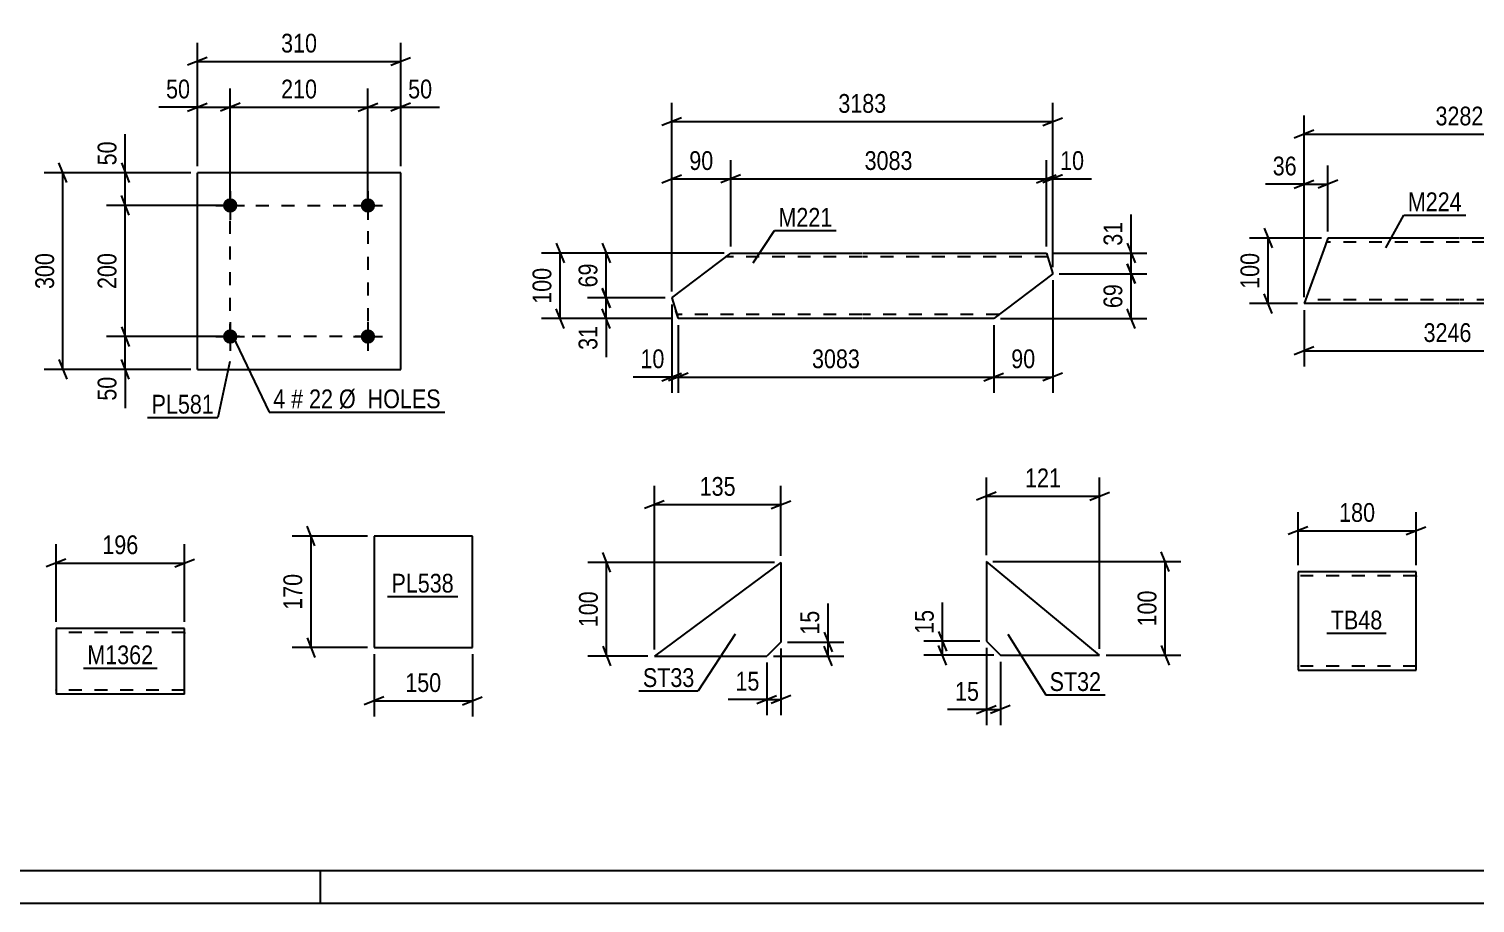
# Model space of a CAD drawing. Header units: millimetres. Extents: x 0 to 841, y 0 to 594.
# Drawn here: x 166.6 to 387.1, y 0 to 133.4 of the extents above; entities that cross this region are included whole.
import ezdxf

# ---------------------------------------------------------------- set-up
doc = ezdxf.new("R2010")
doc.units = ezdxf.units.MM
doc.linetypes.add('DXK_LINE_DOT2', pattern=[3.9198, 1.9599, -1.9599])
doc.styles.add('Arial Narrow', font='ARIALN.TTF', dxfattribs={"height": 0.2})

# ---------------------------------------------------------------- blocks, each defined once
blk = doc.blocks.new('Unknown-318895283-1133')
at = {"color": 5, "linetype": 'Continuous'}
for p, q in [((5, 5), (836, 5)), ((211, 0), (211, 5)), ((0, 0), (841, 0))]:
    blk.add_line(p, q, dxfattribs=at)
blk = doc.blocks.new('Part-318895283-2408 - 2394')
at = {"color": 2, "linetype": 'Continuous'}
for p, q in [((234.18, 56), (219.18, 56)), ((219.18, 56), (219.18, 39)), ((234.18, 39), (234.18, 56)), ((219.18, 39), (234.18, 39))]:
    blk.add_line(p, q, dxfattribs=at)
blk = doc.blocks.new('Part-318895283-2149 - 2133')
at = {"color": 2, "linetype": 'Continuous'}
for p, q in [((312.55, 52.11), (312.55, 39.96)), ((329.82, 37.82), (312.55, 52.11)), ((312.55, 39.96), (314.69, 37.82)), ((314.69, 37.82), (329.82, 37.82))]:
    blk.add_line(p, q, dxfattribs=at)
blk = doc.blocks.new('Part-318895283-2074 - 2058')
at = {"color": 2, "linetype": 'Continuous'}
for p, q in [((281.22, 51.98), (261.93, 37.7)), ((281.22, 51.98), (281.22, 39.84)), ((281.22, 39.84), (279.07, 37.7)), ((261.93, 37.7), (279.07, 37.7))]:
    blk.add_line(p, q, dxfattribs=at)
blk = doc.blocks.new('Part-318895283-6427 - 6421')
at = {"color": 2, "linetype": 'Continuous'}
for p, q in [((364.63, 101.48), (364.2, 100.28)), ((384.63, 101.48), (364.63, 101.48)), ((408.37, 101.48), (384.73, 101.48)), ((408.34, 101.39), (408.37, 101.48)), ((364.2, 100.28), (360.99, 91.48)), ((404.73, 91.48), (407.94, 100.28)), ((408.34, 101.39), (407.94, 100.28)), ((384.63, 91.48), (360.99, 91.48)), ((404.73, 91.48), (384.73, 91.48))]:
    blk.add_line(p, q, dxfattribs=at)
at = {"color": 7, "linetype": 'DXK_LINE_DOT2'}
for p, q in [((384.63, 100.88), (364.42, 100.88)), ((408.16, 100.88), (384.73, 100.88)), ((407.94, 100.28), (408.25, 101.13)), ((384.63, 92.08), (361.21, 92.08)), ((404.95, 92.08), (384.73, 92.08))]:
    blk.add_line(p, q, dxfattribs=at)
blk = doc.blocks.new('Part-318895283-6524 - 6518')
at = {"color": 2, "linetype": 'Continuous'}
for p, q in [((264.58, 92.35), (273.58, 99.2)), ((273.58, 99.2), (293.58, 99.2)), ((293.68, 99.2), (321.69, 99.2)), ((321.69, 99.2), (322.67, 96.05)), ((322.67, 96.05), (313.68, 89.2)), ((264.58, 92.35), (265.19, 90.4)), ((265.53, 89.29), (265.19, 90.4)), ((265.56, 89.2), (265.53, 89.29)), ((293.58, 89.2), (265.56, 89.2)), ((313.68, 89.2), (293.68, 89.2))]:
    blk.add_line(p, q, dxfattribs=at)
at = {"color": 7, "linetype": 'DXK_LINE_DOT2'}
for p, q in [((293.58, 98.6), (272.79, 98.6)), ((321.88, 98.6), (293.68, 98.6)), ((265.19, 90.4), (265.45, 89.55)), ((293.58, 89.8), (265.38, 89.8)), ((314.46, 89.8), (293.68, 89.8))]:
    blk.add_line(p, q, dxfattribs=at)
blk = doc.blocks.new('Part-318895283-6818 - 6814')
at = {"color": 2, "linetype": 'Continuous'}
for p, q in [((190.29, 41.9), (170.69, 41.9)), ((170.69, 41.9), (170.69, 31.9)), ((190.29, 31.9), (190.29, 41.9)), ((190.29, 31.9), (170.69, 31.9))]:
    blk.add_line(p, q, dxfattribs=at)
at = {"color": 7, "linetype": 'DXK_LINE_DOT2'}
for p, q in [((190.29, 41.3), (170.69, 41.3)), ((190.29, 41.25), (190.29, 41.3)), ((190.29, 41.3), (190.29, 41.25)), ((190.29, 41.15), (190.29, 41.25)), ((190.29, 41.25), (190.29, 41.15)), ((170.69, 32.5), (170.69, 32.54)), ((190.29, 32.5), (170.69, 32.5))]:
    blk.add_line(p, q, dxfattribs=at)
blk = doc.blocks.new('Part-318895283-6840 - 6834')
at = {"color": 2, "linetype": 'Continuous'}
for p, q in [((192.25, 81.45), (192.25, 111.45)), ((223.25, 111.45), (192.25, 111.45)), ((223.25, 81.45), (223.25, 111.45)), ((192.25, 81.45), (223.25, 81.45))]:
    blk.add_line(p, q, dxfattribs=at)
blk = doc.blocks.new('Bolt-318895283-6873 - 6834')
at = {"linetype": 'Continuous'}
for points in [[(198.35, 86.46, -1), (196.15, 86.46, -1)], [(219.35, 86.46, -1), (217.15, 86.46, -1)]]:
    blk.add_hatch(color=1, dxfattribs=at).paths.add_polyline_path(points)
at = {"color": 1, "linetype": 'Continuous'}
for p, q in [((197.25, 88.66), (197.25, 84.26)), ((218.25, 88.66), (218.25, 84.26)), ((195.05, 86.46), (199.45, 86.46)), ((216.05, 86.46), (220.45, 86.46))]:
    blk.add_line(p, q, dxfattribs=at)
blk = doc.blocks.new('Bolt-318895283-6878 - 6834')
at = {"linetype": 'Continuous'}
for points in [[(198.35, 106.46, -1), (196.15, 106.46, -1)], [(219.35, 106.46, -1), (217.15, 106.46, -1)]]:
    blk.add_hatch(color=1, dxfattribs=at).paths.add_polyline_path(points)
at = {"color": 1, "linetype": 'Continuous'}
for p, q in [((197.25, 108.66), (197.25, 104.26)), ((218.25, 108.66), (218.25, 104.26)), ((195.05, 106.46), (199.45, 106.46)), ((216.05, 106.46), (220.45, 106.46))]:
    blk.add_line(p, q, dxfattribs=at)
blk = doc.blocks.new('Part-318895283-7572 - 7567')
at = {"color": 2, "linetype": 'Continuous'}
for p, q in [((360.08, 50.56), (360.08, 35.65)), ((378.08, 50.56), (360.08, 50.56)), ((378.08, 36.76), (378.08, 50.56)), ((360.08, 35.65), (360.08, 35.56)), ((360.08, 35.56), (378.08, 35.56)), ((378.08, 35.56), (378.08, 36.76))]:
    blk.add_line(p, q, dxfattribs=at)
at = {"color": 7, "linetype": 'DXK_LINE_DOT2'}
for p, q in [((378.08, 49.96), (360.08, 49.96)), ((378.08, 49.96), (378.08, 49.92)), ((378.08, 49.92), (378.08, 49.96)), ((378.08, 49.82), (378.08, 49.92)), ((378.08, 49.92), (378.08, 49.82)), ((360.08, 36.16), (360.08, 36.21)), ((378.08, 36.16), (360.08, 36.16)), ((378.08, 36.21), (378.08, 36.53)), ((378.08, 36.16), (378.08, 36.21))]:
    blk.add_line(p, q, dxfattribs=at)
blk = doc.blocks.new('Rectangle-318895283-6987 - 6834')
at = {"color": 1, "linetype": 'DXK_LINE_DOT2'}
blk.add_lwpolyline([(197.25, 106.46), (218.25, 106.46), (218.25, 86.46), (197.25, 86.46), (197.25, 106.46)], close=True, dxfattribs=at)
blk = doc.blocks.new('StraightDimension-318895283-2421 - 2394')
at = {"color": 7, "linetype": 'Continuous'}
for p, q in [((210.17, 54.5), (208.97, 57.5)), ((218.18, 56), (206.72, 56)), ((209.57, 39), (209.57, 56)), ((208.97, 40.5), (210.17, 37.5)), ((218.18, 39), (206.72, 39))]:
    blk.add_line(p, q, dxfattribs=at)
at = {"color": 0}
blk.add_wipeout([(208.82, 50.84), (204.62, 50.84), (204.62, 44.16), (208.82, 44.16)], dxfattribs=at)
at = {"color": 3, "style": 'Arial Narrow'}
blk.add_text('170', height=2.863, rotation=90.0002, dxfattribs=at).set_placement((208.22, 44.76))
blk = doc.blocks.new('StraightDimension-318895283-2410 - 2394')
at = {"color": 7, "linetype": 'Continuous'}
for p, q in [((219.18, 38), (219.18, 28.47)), ((234.18, 38), (234.18, 28.47)), ((220.68, 31.47), (217.68, 30.27)), ((232.68, 30.27), (235.68, 31.47)), ((219.18, 30.87), (234.18, 30.87))]:
    blk.add_line(p, q, dxfattribs=at)
at = {"color": 0}
blk.add_wipeout([(230.03, 31.62), (230.03, 35.82), (223.34, 35.82), (223.34, 31.62)], dxfattribs=at)
at = {"color": 3, "style": 'Arial Narrow'}
blk.add_text('150', height=2.863, dxfattribs=at).set_placement((223.94, 32.22))
blk = doc.blocks.new('StraightDimension-318895283-2185 - 2133')
at = {"color": 7, "linetype": 'Continuous'}
for p, q in [((312.55, 38.96), (312.55, 27.13)), ((314.69, 36.82), (314.69, 27.13)), ((311.05, 28.93), (314.05, 30.13)), ((312.55, 29.53), (314.69, 29.53)), ((316.19, 30.13), (313.19, 28.93))]:
    blk.add_line(p, q, dxfattribs=at)
at = {"color": 0}
blk.add_wipeout([(312.03, 30.28), (312.03, 34.48), (307.17, 34.48), (307.17, 30.28)], dxfattribs=at)
at = {"color": 7, "linetype": 'Continuous'}
blk.add_line((312.55, 29.53), (306.64, 29.53), dxfattribs=at)
blk.add_line((312.55, 29.53), (306.64, 29.53), dxfattribs=at)
at = {"color": 3, "style": 'Arial Narrow'}
blk.add_text('15', height=2.863, dxfattribs=at).set_placement((307.77, 30.88))
blk = doc.blocks.new('StraightDimension-318895283-2175 - 2133')
at = {"color": 7, "linetype": 'Continuous'}
for p, q in [((312.55, 53.11), (312.55, 64.96)), ((329.82, 38.82), (329.82, 64.96)), ((314.05, 62.71), (311.05, 61.51)), ((312.55, 62.11), (329.82, 62.11)), ((328.32, 61.51), (331.32, 62.71))]:
    blk.add_line(p, q, dxfattribs=at)
at = {"color": 0}
blk.add_wipeout([(324.53, 62.86), (324.53, 67.06), (317.84, 67.06), (317.84, 62.86)], dxfattribs=at)
at = {"color": 3, "style": 'Arial Narrow'}
blk.add_text('121', height=2.863, dxfattribs=at).set_placement((318.44, 63.46))
blk = doc.blocks.new('StraightDimension-318895283-2151 - 2133')
at = {"color": 7, "linetype": 'Continuous'}
for p, q in [((340.42, 50.61), (339.22, 53.61)), ((313.55, 52.11), (342.22, 52.11)), ((339.82, 37.82), (339.82, 52.11)), ((330.82, 37.82), (342.22, 37.82)), ((339.22, 39.32), (340.42, 36.32))]:
    blk.add_line(p, q, dxfattribs=at)
at = {"color": 0}
blk.add_wipeout([(339.07, 48.31), (334.87, 48.31), (334.87, 41.62), (339.07, 41.62)], dxfattribs=at)
at = {"color": 3, "style": 'Arial Narrow'}
blk.add_text('100', height=2.863, rotation=90.0002, dxfattribs=at).set_placement((338.47, 42.22))
blk = doc.blocks.new('StraightDimension-318895283-2163 - 2133')
at = {"color": 7, "linetype": 'Continuous'}
for p, q in [((311.55, 39.96), (303.02, 39.96)), ((305.27, 41.46), (306.47, 38.46)), ((305.87, 37.82), (305.87, 39.96)), ((313.69, 37.82), (303.02, 37.82)), ((306.47, 36.32), (305.27, 39.32))]:
    blk.add_line(p, q, dxfattribs=at)
at = {"color": 0}
blk.add_wipeout([(305.12, 45.35), (300.92, 45.35), (300.92, 40.49), (305.12, 40.49)], dxfattribs=at)
at = {"color": 7, "linetype": 'Continuous'}
blk.add_line((305.87, 39.96), (305.87, 45.87), dxfattribs=at)
blk.add_line((305.87, 39.96), (305.87, 45.87), dxfattribs=at)
at = {"color": 3, "style": 'Arial Narrow'}
blk.add_text('15', height=2.863, rotation=90.0002, dxfattribs=at).set_placement((304.52, 41.09))
blk = doc.blocks.new('StraightDimension-318895283-2118 - 2058')
at = {"color": 7, "linetype": 'Continuous'}
for p, q in [((282.22, 39.84), (290.81, 39.84)), ((287.81, 41.34), (289.01, 38.34)), ((288.41, 37.7), (288.41, 39.84)), ((280.07, 37.7), (290.81, 37.7)), ((289.01, 36.2), (287.81, 39.2))]:
    blk.add_line(p, q, dxfattribs=at)
at = {"color": 0}
blk.add_wipeout([(287.66, 45.22), (283.46, 45.22), (283.46, 40.36), (287.66, 40.36)], dxfattribs=at)
at = {"color": 7, "linetype": 'Continuous'}
blk.add_line((288.41, 39.84), (288.41, 45.74), dxfattribs=at)
blk.add_line((288.41, 39.84), (288.41, 45.74), dxfattribs=at)
at = {"color": 3, "style": 'Arial Narrow'}
blk.add_text('15', height=2.863, rotation=90.0002, dxfattribs=at).set_placement((287.06, 40.96))
blk = doc.blocks.new('StraightDimension-318895283-2094 - 2058')
at = {"color": 7, "linetype": 'Continuous'}
for p, q in [((261.93, 38.7), (261.93, 63.66)), ((281.22, 52.98), (281.22, 63.66)), ((263.43, 61.41), (260.43, 60.21)), ((261.93, 60.81), (281.22, 60.81)), ((279.72, 60.21), (282.72, 61.41))]:
    blk.add_line(p, q, dxfattribs=at)
at = {"color": 0}
blk.add_wipeout([(274.92, 61.56), (274.92, 65.76), (268.23, 65.76), (268.23, 61.56)], dxfattribs=at)
at = {"color": 3, "style": 'Arial Narrow'}
blk.add_text('135', height=2.863, dxfattribs=at).set_placement((268.83, 62.16))
blk = doc.blocks.new('StraightDimension-318895283-2106 - 2058')
at = {"color": 7, "linetype": 'Continuous'}
for p, q in [((255.24, 50.48), (254.04, 53.48)), ((280.22, 51.98), (251.79, 51.98)), ((254.64, 37.7), (254.64, 51.98)), ((260.93, 37.7), (251.79, 37.7)), ((254.04, 39.2), (255.24, 36.2))]:
    blk.add_line(p, q, dxfattribs=at)
at = {"color": 0}
blk.add_wipeout([(253.89, 48.18), (249.69, 48.18), (249.69, 41.5), (253.89, 41.5)], dxfattribs=at)
at = {"color": 3, "style": 'Arial Narrow'}
blk.add_text('100', height=2.863, rotation=90.0002, dxfattribs=at).set_placement((253.29, 42.1))
blk = doc.blocks.new('StraightDimension-318895283-2076 - 2058')
at = {"color": 7, "linetype": 'Continuous'}
for p, q in [((281.22, 38.84), (281.22, 28.68)), ((279.07, 36.7), (279.07, 28.68)), ((277.57, 30.48), (280.57, 31.68)), ((279.07, 31.08), (281.22, 31.08)), ((282.72, 31.68), (279.72, 30.48))]:
    blk.add_line(p, q, dxfattribs=at)
at = {"color": 0}
blk.add_wipeout([(278.55, 31.83), (278.55, 36.03), (273.69, 36.03), (273.69, 31.83)], dxfattribs=at)
at = {"color": 7, "linetype": 'Continuous'}
blk.add_line((279.07, 31.08), (273.17, 31.08), dxfattribs=at)
blk.add_line((279.07, 31.08), (273.17, 31.08), dxfattribs=at)
at = {"color": 3, "style": 'Arial Narrow'}
blk.add_text('15', height=2.863, dxfattribs=at).set_placement((274.29, 32.43))
blk = doc.blocks.new('StraightDimension-318895283-6503 - 6421')
at = {"color": 7, "linetype": 'Continuous'}
for p, q in [((360.99, 92.48), (360.99, 120.18)), ((408.37, 102.48), (408.37, 120.18)), ((362.49, 117.93), (359.49, 116.73)), ((360.99, 117.33), (408.37, 117.33)), ((406.87, 116.73), (409.87, 117.93))]:
    blk.add_line(p, q, dxfattribs=at)
at = {"color": 0}
blk.add_wipeout([(388.94, 118.08), (388.94, 122.28), (380.43, 122.28), (380.43, 118.08)], dxfattribs=at)
at = {"color": 3, "style": 'Arial Narrow'}
blk.add_text('3282', height=2.863, dxfattribs=at).set_placement((381.03, 118.68))
blk = doc.blocks.new('StraightDimension-318895283-6430 - 6421')
at = {"color": 7, "linetype": 'Continuous'}
for p, q in [((363.63, 101.48), (352.65, 101.48)), ((354.9, 102.98), (356.1, 99.98)), ((355.5, 91.48), (355.5, 101.48)), ((356.1, 89.98), (354.9, 92.98)), ((359.99, 91.48), (352.65, 91.48))]:
    blk.add_line(p, q, dxfattribs=at)
at = {"color": 0}
blk.add_wipeout([(354.75, 99.83), (350.55, 99.83), (350.55, 93.14), (354.75, 93.14)], dxfattribs=at)
at = {"color": 3, "style": 'Arial Narrow'}
blk.add_text('100', height=2.863, rotation=90.0002, dxfattribs=at).set_placement((354.15, 93.74))
blk = doc.blocks.new('StraightDimension-318895283-6450 - 6421')
at = {"color": 7, "linetype": 'Continuous'}
for p, q in [((360.99, 92.48), (360.99, 112.55)), ((364.63, 102.48), (364.63, 112.55)), ((359.49, 109.1), (362.49, 110.3)), ((366.13, 110.3), (363.13, 109.1)), ((360.99, 109.7), (364.63, 109.7))]:
    blk.add_line(p, q, dxfattribs=at)
at = {"color": 0}
blk.add_wipeout([(360.47, 110.45), (360.47, 114.65), (355.61, 114.65), (355.61, 110.45)], dxfattribs=at)
at = {"color": 7, "linetype": 'Continuous'}
blk.add_line((360.99, 109.7), (355.09, 109.7), dxfattribs=at)
blk.add_line((360.99, 109.7), (355.09, 109.7), dxfattribs=at)
at = {"color": 3, "style": 'Arial Narrow'}
blk.add_text('36', height=2.863, dxfattribs=at).set_placement((356.21, 111.05))
blk = doc.blocks.new('StraightDimension-318895283-6468 - 6421')
at = {"color": 7, "linetype": 'Continuous'}
for p, q in [((360.99, 90.48), (360.99, 81.88)), ((404.73, 90.48), (404.73, 81.88)), ((362.49, 84.88), (359.49, 83.68)), ((360.99, 84.28), (404.73, 84.28)), ((403.23, 83.68), (406.23, 84.88))]:
    blk.add_line(p, q, dxfattribs=at)
at = {"color": 0}
blk.add_wipeout([(387.12, 85.03), (387.12, 89.23), (378.61, 89.23), (378.61, 85.03)], dxfattribs=at)
at = {"color": 3, "style": 'Arial Narrow'}
blk.add_text('3246', height=2.863, dxfattribs=at).set_placement((379.21, 85.63))
blk = doc.blocks.new('StraightDimension-318895283-11910 - 6518')
at = {"color": 7, "linetype": 'Continuous'}
for p, q in [((265.56, 88.2), (265.56, 77.88)), ((313.68, 88.2), (313.68, 77.88)), ((267.06, 80.88), (264.06, 79.68)), ((265.56, 80.28), (313.68, 80.28)), ((312.18, 79.68), (315.18, 80.88))]:
    blk.add_line(p, q, dxfattribs=at)
at = {"color": 0}
blk.add_wipeout([(293.88, 81.03), (293.88, 85.23), (285.36, 85.23), (285.36, 81.03)], dxfattribs=at)
at = {"color": 3, "style": 'Arial Narrow'}
blk.add_text('3083', height=2.863, dxfattribs=at).set_placement((285.96, 81.63))
blk = doc.blocks.new('StraightDimension-318895283-11909 - 6518')
at = {"color": 7, "linetype": 'Continuous'}
for p, q in [((322.67, 95.05), (322.67, 77.88)), ((313.68, 88.2), (313.68, 77.88)), ((312.18, 79.68), (315.18, 80.88)), ((313.68, 80.28), (322.67, 80.28)), ((324.17, 80.88), (321.17, 79.68))]:
    blk.add_line(p, q, dxfattribs=at)
at = {"color": 0}
blk.add_wipeout([(320.6, 81.03), (320.6, 85.23), (315.74, 85.23), (315.74, 81.03)], dxfattribs=at)
at = {"color": 3, "style": 'Arial Narrow'}
blk.add_text('90', height=2.863, dxfattribs=at).set_placement((316.34, 81.63))
blk = doc.blocks.new('StraightDimension-318895283-12021 - 6518')
at = {"color": 7, "linetype": 'Continuous'}
for p, q in [((334.02, 100.7), (335.22, 97.7)), ((322.69, 99.2), (337.02, 99.2)), ((335.22, 94.55), (334.02, 97.55)), ((334.62, 96.05), (334.62, 99.2)), ((323.67, 96.05), (337.02, 96.05))]:
    blk.add_line(p, q, dxfattribs=at)
at = {"color": 0}
blk.add_wipeout([(333.87, 104.58), (329.67, 104.58), (329.67, 99.72), (333.87, 99.72)], dxfattribs=at)
at = {"color": 7, "linetype": 'Continuous'}
blk.add_line((334.62, 99.2), (334.62, 105.1), dxfattribs=at)
blk.add_line((334.62, 99.2), (334.62, 105.1), dxfattribs=at)
at = {"color": 3, "style": 'Arial Narrow'}
blk.add_text('31', height=2.863, rotation=90.0002, dxfattribs=at).set_placement((333.27, 100.32))
blk = doc.blocks.new('StraightDimension-318895283-11911 - 6518')
at = {"color": 7, "linetype": 'Continuous'}
for p, q in [((264.58, 91.35), (264.58, 77.88)), ((265.56, 88.2), (265.56, 77.88)), ((263.08, 79.68), (266.08, 80.88)), ((267.06, 80.88), (264.06, 79.68)), ((264.58, 80.28), (265.56, 80.28))]:
    blk.add_line(p, q, dxfattribs=at)
at = {"color": 0}
blk.add_wipeout([(264.06, 81.03), (264.06, 85.23), (259.2, 85.23), (259.2, 81.03)], dxfattribs=at)
at = {"color": 7, "linetype": 'Continuous'}
blk.add_line((264.58, 80.28), (258.68, 80.28), dxfattribs=at)
blk.add_line((264.58, 80.28), (258.68, 80.28), dxfattribs=at)
at = {"color": 3, "style": 'Arial Narrow'}
blk.add_text('10', height=2.863, dxfattribs=at).set_placement((259.8, 81.63))
blk = doc.blocks.new('StraightDimension-318895283-11847 - 6518')
at = {"color": 7, "linetype": 'Continuous'}
for p, q in [((264.58, 93.35), (264.58, 122.1)), ((322.67, 97.05), (322.67, 122.1)), ((266.08, 119.85), (263.08, 118.65)), ((264.58, 119.25), (322.67, 119.25)), ((321.17, 118.65), (324.17, 119.85))]:
    blk.add_line(p, q, dxfattribs=at)
at = {"color": 0}
blk.add_wipeout([(297.88, 120), (297.88, 124.2), (289.37, 124.2), (289.37, 120)], dxfattribs=at)
at = {"color": 3, "style": 'Arial Narrow'}
blk.add_text('3183', height=2.863, dxfattribs=at).set_placement((289.97, 120.6))
blk = doc.blocks.new('StraightDimension-318895283-11858 - 6518')
at = {"color": 7, "linetype": 'Continuous'}
for p, q in [((321.69, 100.2), (321.69, 113.38)), ((322.67, 97.05), (322.67, 113.38)), ((320.19, 109.93), (323.19, 111.13)), ((324.17, 111.13), (321.17, 109.93)), ((321.69, 110.53), (322.67, 110.53))]:
    blk.add_line(p, q, dxfattribs=at)
at = {"color": 0}
blk.add_wipeout([(328.05, 111.28), (328.05, 115.48), (323.19, 115.48), (323.19, 111.28)], dxfattribs=at)
at = {"color": 7, "linetype": 'Continuous'}
blk.add_line((322.67, 110.53), (328.58, 110.53), dxfattribs=at)
blk.add_line((322.67, 110.53), (328.58, 110.53), dxfattribs=at)
at = {"color": 3, "style": 'Arial Narrow'}
blk.add_text('10', height=2.863, dxfattribs=at).set_placement((323.79, 111.88))
blk = doc.blocks.new('StraightDimension-318895283-11859 - 6518')
at = {"color": 7, "linetype": 'Continuous'}
for p, q in [((273.58, 100.2), (273.58, 113.38)), ((321.69, 100.2), (321.69, 113.38)), ((275.08, 111.13), (272.08, 109.93)), ((273.58, 110.53), (321.69, 110.53)), ((320.19, 109.93), (323.19, 111.13))]:
    blk.add_line(p, q, dxfattribs=at)
at = {"color": 0}
blk.add_wipeout([(301.89, 111.28), (301.89, 115.48), (293.38, 115.48), (293.38, 111.28)], dxfattribs=at)
at = {"color": 3, "style": 'Arial Narrow'}
blk.add_text('3083', height=2.863, dxfattribs=at).set_placement((293.98, 111.88))
blk = doc.blocks.new('StraightDimension-318895283-11860 - 6518')
at = {"color": 7, "linetype": 'Continuous'}
for p, q in [((264.58, 93.35), (264.58, 113.38)), ((273.58, 100.2), (273.58, 113.38)), ((263.08, 109.93), (266.08, 111.13)), ((264.58, 110.53), (273.58, 110.53)), ((275.08, 111.13), (272.08, 109.93))]:
    blk.add_line(p, q, dxfattribs=at)
at = {"color": 0}
blk.add_wipeout([(271.51, 111.28), (271.51, 115.48), (266.65, 115.48), (266.65, 111.28)], dxfattribs=at)
at = {"color": 3, "style": 'Arial Narrow'}
blk.add_text('90', height=2.863, dxfattribs=at).set_placement((267.25, 111.88))
blk = doc.blocks.new('StraightDimension-318895283-11960 - 6518')
at = {"color": 7, "linetype": 'Continuous'}
for p, q in [((253.98, 100.7), (255.18, 97.7)), ((272.58, 99.2), (251.73, 99.2)), ((254.58, 92.35), (254.58, 99.2)), ((255.18, 90.85), (253.98, 93.85)), ((263.58, 92.35), (251.73, 92.35))]:
    blk.add_line(p, q, dxfattribs=at)
at = {"color": 0}
blk.add_wipeout([(253.83, 98.2), (249.63, 98.2), (249.63, 93.35), (253.83, 93.35)], dxfattribs=at)
at = {"color": 3, "style": 'Arial Narrow'}
blk.add_text('69', height=2.863, rotation=90.0002, dxfattribs=at).set_placement((253.23, 93.95))
blk = doc.blocks.new('StraightDimension-318895283-11961 - 6518')
at = {"color": 7, "linetype": 'Continuous'}
for p, q in [((253.98, 93.85), (255.18, 90.85)), ((263.58, 92.35), (251.73, 92.35)), ((255.18, 87.7), (253.98, 90.7)), ((254.58, 89.2), (254.58, 92.35)), ((264.56, 89.2), (251.73, 89.2))]:
    blk.add_line(p, q, dxfattribs=at)
at = {"color": 0}
blk.add_wipeout([(253.83, 88.68), (249.63, 88.68), (249.63, 83.82), (253.83, 83.82)], dxfattribs=at)
at = {"color": 7, "linetype": 'Continuous'}
blk.add_line((254.58, 89.2), (254.58, 83.29), dxfattribs=at)
blk.add_line((254.58, 89.2), (254.58, 83.29), dxfattribs=at)
at = {"color": 3, "style": 'Arial Narrow'}
blk.add_text('31', height=2.863, rotation=90.0002, dxfattribs=at).set_placement((253.23, 84.42))
blk = doc.blocks.new('StraightDimension-318895283-11997 - 6518')
at = {"color": 7, "linetype": 'Continuous'}
for p, q in [((246.96, 100.7), (248.16, 97.7)), ((272.58, 99.2), (244.71, 99.2)), ((247.56, 89.2), (247.56, 99.2)), ((248.16, 87.7), (246.96, 90.7)), ((264.56, 89.2), (244.71, 89.2))]:
    blk.add_line(p, q, dxfattribs=at)
at = {"color": 0}
blk.add_wipeout([(246.81, 97.54), (242.61, 97.54), (242.61, 90.86), (246.81, 90.86)], dxfattribs=at)
at = {"color": 3, "style": 'Arial Narrow'}
blk.add_text('100', height=2.863, rotation=90.0002, dxfattribs=at).set_placement((246.21, 91.46))
blk = doc.blocks.new('StraightDimension-318895283-12022 - 6518')
at = {"color": 7, "linetype": 'Continuous'}
for p, q in [((334.02, 97.55), (335.22, 94.55)), ((323.67, 96.05), (337.02, 96.05)), ((334.62, 89.2), (334.62, 96.05)), ((335.22, 87.7), (334.02, 90.7)), ((314.68, 89.2), (337.02, 89.2))]:
    blk.add_line(p, q, dxfattribs=at)
at = {"color": 0}
blk.add_wipeout([(333.87, 95.05), (329.67, 95.05), (329.67, 90.2), (333.87, 90.2)], dxfattribs=at)
at = {"color": 3, "style": 'Arial Narrow'}
blk.add_text('69', height=2.863, rotation=90.0002, dxfattribs=at).set_placement((333.27, 90.8))
blk = doc.blocks.new('StraightDimension-318895283-6820 - 6814')
at = {"color": 7, "linetype": 'Continuous'}
for p, q in [((170.69, 42.9), (170.69, 54.75)), ((190.29, 42.9), (190.29, 54.75)), ((172.19, 52.5), (169.19, 51.3)), ((170.69, 51.9), (190.29, 51.9)), ((188.79, 51.3), (191.79, 52.5))]:
    blk.add_line(p, q, dxfattribs=at)
at = {"color": 0}
blk.add_wipeout([(183.83, 52.65), (183.83, 56.85), (177.15, 56.85), (177.15, 52.65)], dxfattribs=at)
at = {"color": 3, "style": 'Arial Narrow'}
blk.add_text('196', height=2.863, dxfattribs=at).set_placement((177.75, 53.25))
blk = doc.blocks.new('StraightDimension-318895283-6923 - 6834')
at = {"color": 7, "linetype": 'Continuous'}
for p, q in [((180.65, 112.95), (181.85, 109.95)), ((191.25, 111.45), (178.4, 111.45)), ((181.25, 106.46), (181.25, 111.45)), ((196.25, 106.46), (178.4, 106.46)), ((181.85, 104.96), (180.65, 107.96))]:
    blk.add_line(p, q, dxfattribs=at)
at = {"color": 0}
blk.add_wipeout([(180.5, 116.84), (176.3, 116.84), (176.3, 111.98), (180.5, 111.98)], dxfattribs=at)
at = {"color": 7, "linetype": 'Continuous'}
blk.add_line((181.25, 111.45), (181.25, 117.36), dxfattribs=at)
blk.add_line((181.25, 111.45), (181.25, 117.36), dxfattribs=at)
at = {"color": 3, "style": 'Arial Narrow'}
blk.add_text('50', height=2.863, rotation=90.0002, dxfattribs=at).set_placement((179.9, 112.58))
blk = doc.blocks.new('StraightDimension-318895283-6880 - 6834')
at = {"color": 7, "linetype": 'Continuous'}
for p, q in [((218.25, 107.46), (218.25, 124.3)), ((223.25, 112.45), (223.25, 124.3)), ((216.75, 120.85), (219.75, 122.05)), ((218.25, 121.45), (223.25, 121.45)), ((224.75, 122.05), (221.75, 120.85))]:
    blk.add_line(p, q, dxfattribs=at)
at = {"color": 0}
blk.add_wipeout([(228.64, 122.2), (228.64, 126.4), (223.78, 126.4), (223.78, 122.2)], dxfattribs=at)
at = {"color": 7, "linetype": 'Continuous'}
blk.add_line((223.25, 121.45), (229.16, 121.45), dxfattribs=at)
blk.add_line((223.25, 121.45), (229.16, 121.45), dxfattribs=at)
at = {"color": 3, "style": 'Arial Narrow'}
blk.add_text('50', height=2.863, dxfattribs=at).set_placement((224.38, 122.8))
blk = doc.blocks.new('StraightDimension-318895283-6893 - 6834')
at = {"color": 7, "linetype": 'Continuous'}
for p, q in [((197.25, 107.46), (197.25, 124.3)), ((218.25, 107.46), (218.25, 124.3)), ((198.75, 122.05), (195.75, 120.85)), ((197.25, 121.45), (218.25, 121.45)), ((216.75, 120.85), (219.75, 122.05))]:
    blk.add_line(p, q, dxfattribs=at)
at = {"color": 0}
blk.add_wipeout([(211.1, 122.2), (211.1, 126.4), (204.41, 126.4), (204.41, 122.2)], dxfattribs=at)
at = {"color": 3, "style": 'Arial Narrow'}
blk.add_text('210', height=2.863, dxfattribs=at).set_placement((205.01, 122.8))
blk = doc.blocks.new('StraightDimension-318895283-6966 - 6834')
at = {"color": 7, "linetype": 'Continuous'}
for p, q in [((172.34, 109.95), (171.14, 112.95)), ((191.25, 111.45), (168.89, 111.45)), ((171.74, 81.45), (171.74, 111.45)), ((171.14, 82.95), (172.34, 79.95)), ((191.25, 81.45), (168.89, 81.45))]:
    blk.add_line(p, q, dxfattribs=at)
at = {"color": 0}
blk.add_wipeout([(170.99, 99.8), (166.79, 99.8), (166.79, 93.11), (170.99, 93.11)], dxfattribs=at)
at = {"color": 3, "style": 'Arial Narrow'}
blk.add_text('300', height=2.863, rotation=90.0002, dxfattribs=at).set_placement((170.39, 93.71))
blk = doc.blocks.new('StraightDimension-318895283-6909 - 6834')
at = {"color": 7, "linetype": 'Continuous'}
for p, q in [((192.25, 112.45), (192.25, 124.3)), ((197.25, 107.46), (197.25, 124.3)), ((190.75, 120.85), (193.75, 122.05)), ((192.25, 121.45), (197.25, 121.45)), ((198.75, 122.05), (195.75, 120.85))]:
    blk.add_line(p, q, dxfattribs=at)
at = {"color": 0}
blk.add_wipeout([(191.73, 122.2), (191.73, 126.4), (186.87, 126.4), (186.87, 122.2)], dxfattribs=at)
at = {"color": 7, "linetype": 'Continuous'}
blk.add_line((192.25, 121.45), (186.35, 121.45), dxfattribs=at)
blk.add_line((192.25, 121.45), (186.35, 121.45), dxfattribs=at)
at = {"color": 3, "style": 'Arial Narrow'}
blk.add_text('50', height=2.863, dxfattribs=at).set_placement((187.47, 122.8))
blk = doc.blocks.new('StraightDimension-318895283-6936 - 6834')
at = {"color": 7, "linetype": 'Continuous'}
for p, q in [((196.25, 106.46), (178.4, 106.46)), ((181.85, 104.96), (180.65, 107.96)), ((181.25, 86.46), (181.25, 106.46)), ((196.25, 86.46), (178.4, 86.46)), ((180.65, 87.96), (181.85, 84.96))]:
    blk.add_line(p, q, dxfattribs=at)
at = {"color": 0}
blk.add_wipeout([(180.5, 99.8), (176.3, 99.8), (176.3, 93.11), (180.5, 93.11)], dxfattribs=at)
at = {"color": 3, "style": 'Arial Narrow'}
blk.add_text('200', height=2.863, rotation=90.0002, dxfattribs=at).set_placement((179.9, 93.71))
blk = doc.blocks.new('StraightDimension-318895283-6952 - 6834')
at = {"color": 7, "linetype": 'Continuous'}
for p, q in [((196.25, 86.46), (178.4, 86.46)), ((180.65, 87.96), (181.85, 84.96)), ((181.25, 81.45), (181.25, 86.46)), ((181.85, 79.95), (180.65, 82.95)), ((191.25, 81.45), (178.4, 81.45))]:
    blk.add_line(p, q, dxfattribs=at)
at = {"color": 0}
blk.add_wipeout([(180.5, 80.93), (176.3, 80.93), (176.3, 76.07), (180.5, 76.07)], dxfattribs=at)
at = {"color": 7, "linetype": 'Continuous'}
blk.add_line((181.25, 81.45), (181.25, 75.55), dxfattribs=at)
blk.add_line((181.25, 81.45), (181.25, 75.55), dxfattribs=at)
at = {"color": 3, "style": 'Arial Narrow'}
blk.add_text('50', height=2.863, rotation=90.0002, dxfattribs=at).set_placement((179.9, 76.67))
blk = doc.blocks.new('StraightDimension-318895283-6977 - 6834')
at = {"color": 7, "linetype": 'Continuous'}
for p, q in [((192.25, 112.45), (192.25, 131.3)), ((223.25, 112.45), (223.25, 131.3)), ((193.75, 129.05), (190.75, 127.85)), ((192.25, 128.45), (223.25, 128.45)), ((221.75, 127.85), (224.75, 129.05))]:
    blk.add_line(p, q, dxfattribs=at)
at = {"color": 0}
blk.add_wipeout([(211.1, 129.2), (211.1, 133.4), (204.41, 133.4), (204.41, 129.2)], dxfattribs=at)
at = {"color": 3, "style": 'Arial Narrow'}
blk.add_text('310', height=2.863, dxfattribs=at).set_placement((205.01, 129.8))
blk = doc.blocks.new('StraightDimension-318895283-7574 - 7567')
at = {"color": 7, "linetype": 'Continuous'}
for p, q in [((360.08, 51.56), (360.08, 59.68)), ((378.08, 51.56), (378.08, 59.68)), ((361.58, 57.43), (358.58, 56.23)), ((376.58, 56.23), (379.58, 57.43)), ((360.08, 56.83), (378.08, 56.83))]:
    blk.add_line(p, q, dxfattribs=at)
at = {"color": 0}
blk.add_wipeout([(372.43, 57.58), (372.43, 61.78), (365.74, 61.78), (365.74, 57.58)], dxfattribs=at)
at = {"color": 3, "style": 'Arial Narrow'}
blk.add_text('180', height=2.863, dxfattribs=at).set_placement((366.34, 58.18))
blk = doc.blocks.new('Mark-318895283-2406 - 2394')
at = {"color": 0}
blk.add_wipeout([(231.35, 47.39), (231.35, 50.39), (221.84, 50.39), (221.84, 47.39)], dxfattribs=at)
blk.add_wipeout([(231.35, 47.39), (231.35, 50.39), (221.84, 50.39), (221.84, 47.39)], dxfattribs=at)
at = {"color": 30, "linetype": 'Continuous'}
blk.add_line((221.24, 46.79), (231.95, 46.79), dxfattribs=at)
at = {"color": 3, "style": 'Arial Narrow'}
blk.add_text('PL538', height=2.863, dxfattribs=at).set_placement((221.84, 47.39))
blk = doc.blocks.new('Mark-318895283-2145 - 2133')
at = {"color": 0}
blk.add_wipeout([(330.04, 32.37), (330.04, 35.37), (322.19, 35.37), (322.19, 32.37)], dxfattribs=at)
blk.add_wipeout([(330.04, 32.37), (330.04, 35.37), (322.19, 35.37), (322.19, 32.37)], dxfattribs=at)
at = {"color": 30, "linetype": 'Continuous'}
for p, q in [((315.82, 41.05), (321.59, 31.77)), ((321.59, 31.77), (330.64, 31.77))]:
    blk.add_line(p, q, dxfattribs=at)
at = {"color": 3, "style": 'Arial Narrow'}
blk.add_text('ST32', height=2.863, dxfattribs=at).set_placement((322.19, 32.37))
blk = doc.blocks.new('Mark-318895283-2070 - 2058')
at = {"color": 0}
blk.add_wipeout([(268.02, 32.98), (268.02, 35.98), (260.17, 35.98), (260.17, 32.98)], dxfattribs=at)
blk.add_wipeout([(268.02, 32.98), (268.02, 35.98), (260.17, 35.98), (260.17, 32.98)], dxfattribs=at)
at = {"color": 30, "linetype": 'Continuous'}
for p in [(274.25, 41.04), (259.57, 32.38)]:
    blk.add_line(p, (268.62, 32.38), dxfattribs=at)
at = {"color": 3, "style": 'Arial Narrow'}
blk.add_text('ST33', height=2.863, dxfattribs=at).set_placement((260.17, 32.98))
blk = doc.blocks.new('Mark-318895283-6423 - 6421')
at = {"color": 0}
blk.add_wipeout([(385.04, 105.59), (385.04, 108.59), (376.81, 108.59), (376.81, 105.59)], dxfattribs=at)
blk.add_wipeout([(385.04, 105.59), (385.04, 108.59), (376.81, 108.59), (376.81, 105.59)], dxfattribs=at)
at = {"color": 30, "linetype": 'Continuous'}
for p, q in [((373.48, 99.99), (376.21, 104.99)), ((376.21, 104.99), (385.64, 104.99))]:
    blk.add_line(p, q, dxfattribs=at)
at = {"color": 3, "style": 'Arial Narrow'}
blk.add_text('M224', height=2.863, dxfattribs=at).set_placement((376.81, 105.59))
blk = doc.blocks.new('Mark-318895283-6520 - 6518')
at = {"color": 0}
blk.add_wipeout([(289.06, 103.22), (289.06, 106.22), (280.84, 106.22), (280.84, 103.22)], dxfattribs=at)
blk.add_wipeout([(289.06, 103.22), (289.06, 106.22), (280.84, 106.22), (280.84, 103.22)], dxfattribs=at)
at = {"color": 30, "linetype": 'Continuous'}
for p, q in [((277.01, 97.69), (280.24, 102.62)), ((280.24, 102.62), (289.66, 102.62))]:
    blk.add_line(p, q, dxfattribs=at)
at = {"color": 3, "style": 'Arial Narrow'}
blk.add_text('M221', height=2.863, dxfattribs=at).set_placement((280.84, 103.22))
blk = doc.blocks.new('Mark-318895283-6816 - 6814')
at = {"color": 0}
blk.add_wipeout([(185.51, 36.46), (185.51, 39.46), (175.46, 39.46), (175.46, 36.46)], dxfattribs=at)
blk.add_wipeout([(185.51, 36.46), (185.51, 39.46), (175.46, 39.46), (175.46, 36.46)], dxfattribs=at)
at = {"color": 30, "linetype": 'Continuous'}
blk.add_line((174.86, 35.86), (186.11, 35.86), dxfattribs=at)
at = {"color": 3, "style": 'Arial Narrow'}
blk.add_text('M1362', height=2.863, dxfattribs=at).set_placement((175.46, 36.46))
blk = doc.blocks.new('Mark-318895283-6836 - 6834')
at = {"color": 0}
blk.add_wipeout([(194.77, 74.7), (194.77, 77.7), (185.26, 77.7), (185.26, 74.7)], dxfattribs=at)
blk.add_wipeout([(194.77, 74.7), (194.77, 77.7), (185.26, 77.7), (185.26, 74.7)], dxfattribs=at)
at = {"color": 30, "linetype": 'Continuous'}
for p in [(197.19, 82.66), (184.66, 74.1)]:
    blk.add_line(p, (195.37, 74.1), dxfattribs=at)
at = {"color": 3, "style": 'Arial Narrow'}
blk.add_text('PL581', height=2.863, dxfattribs=at).set_placement((185.26, 74.7))
blk = doc.blocks.new('MarkSet-318895283-7034 - 6834')
at = {"color": 0}
blk.add_wipeout([(205.64, 75.52), (205.64, 78.52), (203.81, 78.52), (203.81, 75.52)], dxfattribs=at)
blk.add_wipeout([(205.64, 75.52), (205.64, 78.52), (203.81, 78.52), (203.81, 75.52)], dxfattribs=at)
at = {"color": 7, "linetype": 'Continuous'}
blk.add_line((197.53, 86.73), (203.21, 74.92), dxfattribs=at)
at = {"color": 0}
blk.add_wipeout([(208.37, 75.52), (208.37, 78.52), (206.54, 78.52), (206.54, 75.52)], dxfattribs=at)
blk.add_wipeout([(208.37, 75.52), (208.37, 78.52), (206.54, 78.52), (206.54, 75.52)], dxfattribs=at)
at = {"color": 3, "style": 'Arial Narrow'}
blk.add_text('4', height=2.86, dxfattribs=at).set_placement((203.81, 75.52))
at = {"color": 0}
blk.add_wipeout([(212.93, 75.52), (212.93, 78.52), (209.27, 78.52), (209.27, 75.52)], dxfattribs=at)
blk.add_wipeout([(212.93, 75.52), (212.93, 78.52), (209.27, 78.52), (209.27, 75.52)], dxfattribs=at)
at = {"color": 3, "style": 'Arial Narrow'}
blk.add_text('#', height=2.86, dxfattribs=at).set_placement((206.54, 75.52))
at = {"color": 0}
blk.add_wipeout([(229.35, 75.52), (229.35, 78.52), (213.83, 78.52), (213.83, 75.52)], dxfattribs=at)
blk.add_wipeout([(229.35, 75.52), (229.35, 78.52), (213.83, 78.52), (213.83, 75.52)], dxfattribs=at)
at = {"color": 7, "linetype": 'Continuous'}
blk.add_line((203.21, 74.92), (229.95, 74.92), dxfattribs=at)
at = {"color": 3, "style": 'Arial Narrow'}
for s, p in [('22', (209.27, 75.52)), ('Ø  HOLES', (213.83, 75.52))]:
    blk.add_text(s, height=2.863, dxfattribs=at).set_placement(p)
blk = doc.blocks.new('Mark-318895283-7570 - 7567')
at = {"color": 0}
blk.add_wipeout([(372.93, 41.77), (372.93, 44.77), (365.07, 44.77), (365.07, 41.77)], dxfattribs=at)
blk.add_wipeout([(372.93, 41.77), (372.93, 44.77), (365.07, 44.77), (365.07, 41.77)], dxfattribs=at)
at = {"color": 30, "linetype": 'Continuous'}
blk.add_line((364.47, 41.17), (373.53, 41.17), dxfattribs=at)
at = {"color": 3, "style": 'Arial Narrow'}
blk.add_text('TB48', height=2.863, dxfattribs=at).set_placement((365.07, 41.77))

msp = doc.modelspace()

# ---------------------------------------------------------------- block references
for name in ['Unknown-318895283-1133', 'Part-318895283-6840 - 6834', 'Bolt-318895283-6878 - 6834', 'Rectangle-318895283-6987 - 6834', 'Part-318895283-6427 - 6421', 'Part-318895283-6524 - 6518', 'Bolt-318895283-6873 - 6834', 'Part-318895283-2408 - 2394', 'Part-318895283-2074 - 2058', 'Part-318895283-2149 - 2133', 'Part-318895283-7572 - 7567', 'Part-318895283-6818 - 6814']:
    msp.add_blockref(name, (0, 0))

# ---------------------------------------------------------------- next in the draw order: block references
for name in ['StraightDimension-318895283-6880 - 6834', 'StraightDimension-318895283-6503 - 6421', 'StraightDimension-318895283-6923 - 6834', 'StraightDimension-318895283-11910 - 6518', 'StraightDimension-318895283-7574 - 7567', 'StraightDimension-318895283-2421 - 2394', 'StraightDimension-318895283-6820 - 6814', 'Mark-318895283-2406 - 2394', 'StraightDimension-318895283-2118 - 2058', 'Mark-318895283-7570 - 7567', 'Mark-318895283-6816 - 6814', 'StraightDimension-318895283-2185 - 2133']:
    msp.add_blockref(name, (0, 0))

# ---------------------------------------------------------------- next in the draw order: block references
for name in ['StraightDimension-318895283-6893 - 6834', 'StraightDimension-318895283-6966 - 6834', 'Mark-318895283-6423 - 6421', 'StraightDimension-318895283-6430 - 6421', 'StraightDimension-318895283-11909 - 6518', 'StraightDimension-318895283-11911 - 6518', 'StraightDimension-318895283-2175 - 2133', 'StraightDimension-318895283-2094 - 2058', 'StraightDimension-318895283-2410 - 2394']:
    msp.add_blockref(name, (0, 0))

# ---------------------------------------------------------------- next in the draw order: block references
for name in ['StraightDimension-318895283-6909 - 6834', 'StraightDimension-318895283-6450 - 6421', 'StraightDimension-318895283-12021 - 6518', 'StraightDimension-318895283-6468 - 6421', 'StraightDimension-318895283-2106 - 2058', 'StraightDimension-318895283-2151 - 2133']:
    msp.add_blockref(name, (0, 0))

# ---------------------------------------------------------------- next in the draw order: block references
for name in ['StraightDimension-318895283-6977 - 6834', 'StraightDimension-318895283-11847 - 6518', 'StraightDimension-318895283-6936 - 6834', 'StraightDimension-318895283-2163 - 2133', 'Mark-318895283-2145 - 2133', 'StraightDimension-318895283-2076 - 2058']:
    msp.add_blockref(name, (0, 0))

# ---------------------------------------------------------------- next in the draw order: block references
for name in ['StraightDimension-318895283-11858 - 6518', 'StraightDimension-318895283-6952 - 6834', 'Mark-318895283-2070 - 2058']:
    msp.add_blockref(name, (0, 0))

# ---------------------------------------------------------------- next in the draw order: block references
for name in ['StraightDimension-318895283-11859 - 6518', 'StraightDimension-318895283-12022 - 6518', 'Mark-318895283-6836 - 6834']:
    msp.add_blockref(name, (0, 0))

# ---------------------------------------------------------------- next in the draw order: block references
for name in ['StraightDimension-318895283-11860 - 6518', 'Mark-318895283-6520 - 6518', 'MarkSet-318895283-7034 - 6834']:
    msp.add_blockref(name, (0, 0))

# ---------------------------------------------------------------- next in the draw order: block references
msp.add_blockref('StraightDimension-318895283-11960 - 6518', (0, 0))

# ---------------------------------------------------------------- next in the draw order: block references
msp.add_blockref('StraightDimension-318895283-11961 - 6518', (0, 0))

# ---------------------------------------------------------------- next in the draw order: block references
msp.add_blockref('StraightDimension-318895283-11997 - 6518', (0, 0))

doc.saveas('drawing.dxf')
